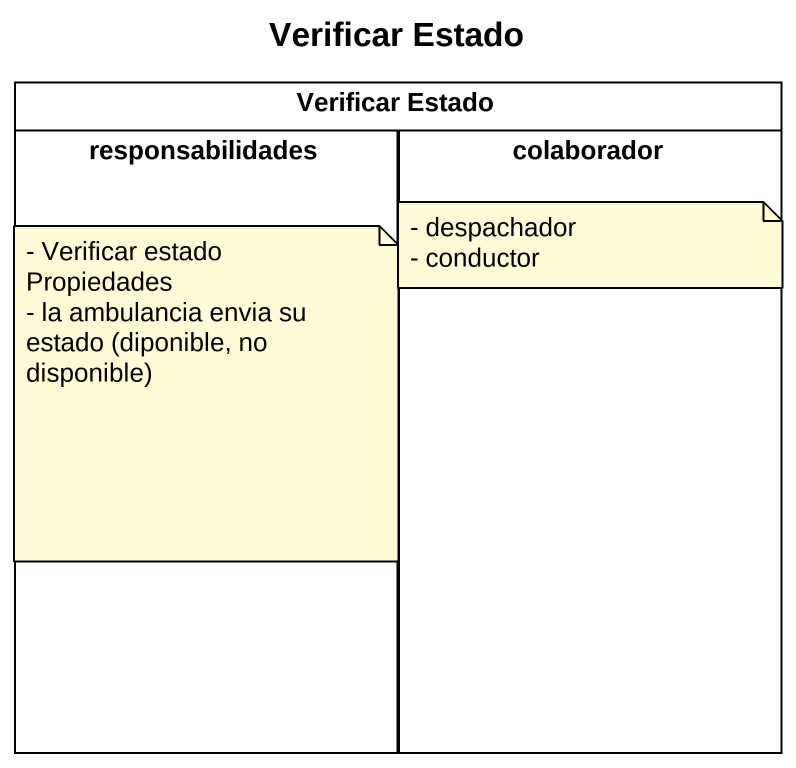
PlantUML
@startuml
title Verificar Estado
rectangle "Verificar Estado" as Verificar_Estado {
  rectangle responsabilidades
  rectangle colaborador
}
note as N1
  - Verificar estado
  Propiedades
  - la ambulancia envia su estado (diponible, no disponible)
end note
note as N2
  - despachador
  - conductor
end note
@enduml
